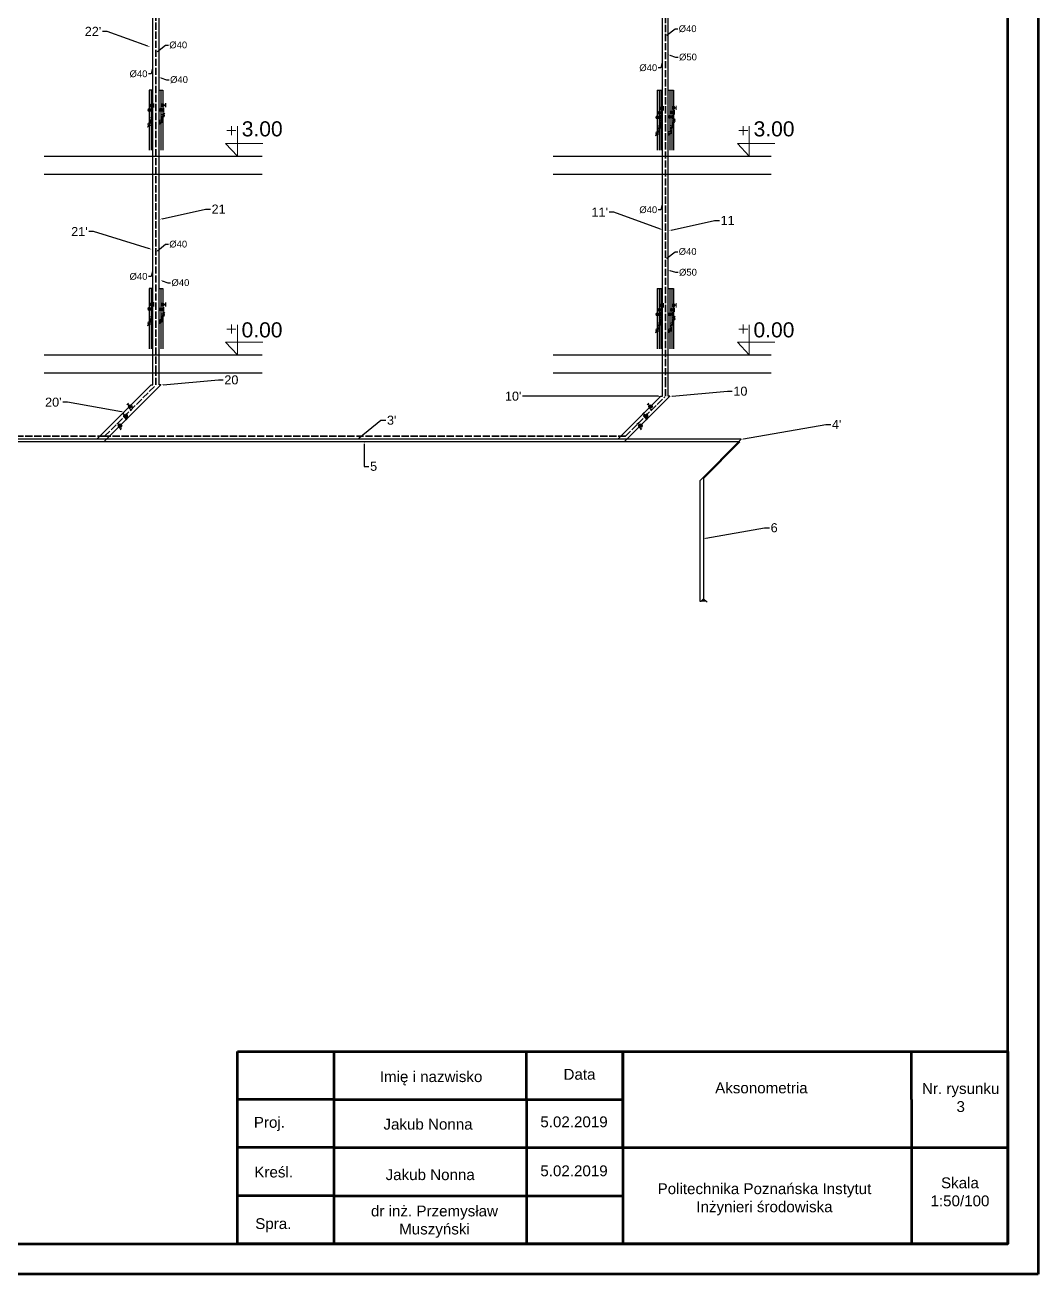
# Model space of a CAD drawing. Header units: millimetres. Extents: x 135 to 13042, y 991 to 8969.
# Drawn here: x 2302 to 3985, y 4769 to 6844 of the extents above; entities that cross this region are included whole.
import ezdxf
from ezdxf import colors
from ezdxf.entities.mleader import LeaderData, LeaderLine
from ezdxf.math import Vec2, Vec3

# ---------------------------------------------------------------- set-up
doc = ezdxf.new("R2010")
doc.units = ezdxf.units.MM
doc.linetypes.add('ACAD_ISO02W100', pattern=[15, 12, -3])
for name, color, linetype in [('baterie', 50, 'Continuous'), ('cyrkulacja średnice', 100, 'Continuous'), ('woda ciepła numery działek', 10, 'Continuous'), ('woda ciepła zawory', 10, 'Continuous'), ('woda ciepła średnice', 10, 'Continuous'), ('woda zimna numery działek', 140, 'Continuous'), ('woda zimna zawory', 140, 'Continuous'), ('woda zimna średnice', 140, 'Continuous')]:
    doc.layers.add(name, color=color, linetype=linetype)
for name, color, linetype, lineweight in [('cyrkulacja', 100, 'ACAD_ISO02W100', 18), ('woda ciepła', 10, 'Continuous', 18), ('woda zimna', 140, 'Continuous', 18)]:
    doc.layers.add(name, color=color, linetype=linetype, lineweight=lineweight)
doc.styles.add('numery działek', font='arial.ttf', dxfattribs={"height": 15})
doc.styles.get("Standard").update_dxf_attribs({"font": 'arial.ttf'})

# ---------------------------------------------------------------- blocks, each defined once
blk = doc.blocks.new('stropy linia odniesienia')
at = {"lineweight": 18}
for p, q in [((-17.4, 42.7), (-9.9, 42.7)), ((-9.9, 35.2), (-9.9, 50.2)), ((-9.9, 42.7), (-2.4, 42.7)), ((0, 21), (0, 50)), ((0, 21), (-19.7, 21)), ((-19.7, 21), (0, 0)), ((0, 0), (0, 21)), ((0, 21), (42.3, 21))]:
    blk.add_line(p, q, dxfattribs=at)
blk = doc.blocks.new('zawory woda zimna')
at = {"layer": 'woda zimna zawory', "lineweight": 18}
h = blk.add_hatch(color=256, dxfattribs=at)
h.dxf.hatch_style = 1
edge = h.paths.add_edge_path()
edge.add_arc((0, 0), 2.62, 0, 360)
h = blk.add_hatch(color=256, dxfattribs=at)
h.dxf.hatch_style = 1
edge = h.paths.add_edge_path()
edge.add_arc((-6, -15), 2.62, 0, 360)
h = blk.add_hatch(color=256, dxfattribs=at)
h.dxf.hatch_style = 1
edge = h.paths.add_edge_path()
edge.add_arc((-3, -7.5), 2.62, 0, 360)
for p, q in [((2.6, 0), (4.4, 0)), ((4.4, 3.5), (4.4, -3.5)), ((-3.4, -15), (-1.6, -15)), ((-1.6, -11.5), (-1.6, -18.5)), ((-0.4, -7.5), (1.4, -7.5)), ((1.4, -4), (1.4, -11)), ((-5.1, -33.6), (-5.7, -35.7)), ((-1.2, -25.5), (-2.7, -27)), ((-7.2, -44.3), (-8.7, -45.8))]:
    blk.add_line(p, q, dxfattribs=at)
for points in [[(2.7, -18.1), (0, -22.5), (-2.7, -27), (-2.1, -24.9)], [(-3.3, -36.8), (-6, -41.3), (-8.7, -45.8), (-8.1, -43.7)], [(-0.3, -26.8), (-3, -31.3), (-5.7, -35.7), (-4.2, -34.2)]]:
    blk.add_lwpolyline(points, dxfattribs=at)
for centre in [(0, 0), (-6, -15), (-3, -7.5)]:
    blk.add_circle(centre, 2.62, dxfattribs=at)
at = {"layer": 'woda zimna zawory', "linetype": 'Continuous', "lineweight": 18}
for centre in [(0, -22.5), (-6, -41.3), (-3, -31.3)]:
    blk.add_circle(centre, 2.62, dxfattribs=at)
blk = doc.blocks.new('woda ciepła zwory')
at = {"layer": 'woda ciepła zawory', "lineweight": 18}
h = blk.add_hatch(color=256, dxfattribs=at)
h.dxf.hatch_style = 1
edge = h.paths.add_edge_path()
edge.add_arc((0, 0), 2.62, 0, 360)
h = blk.add_hatch(color=256, dxfattribs=at)
h.dxf.hatch_style = 1
edge = h.paths.add_edge_path()
edge.add_arc((-6, -15), 2.62, 0, 360)
h = blk.add_hatch(color=256, dxfattribs=at)
h.dxf.hatch_style = 1
edge = h.paths.add_edge_path()
edge.add_arc((-3, -7.5), 2.62, 0, 360)
for p, q in [((2.6, 0), (4.4, 0)), ((4.4, 3.5), (4.4, -3.5)), ((-3.4, -15), (-1.6, -15)), ((-1.6, -11.5), (-1.6, -18.5)), ((-0.4, -7.5), (1.4, -7.5)), ((2.7, -18.1), (0, -22.5)), ((1.4, -4), (1.4, -11)), ((-6, -41.3), (-8.7, -45.8)), ((-3.3, -36.8), (-6, -41.3)), ((-3, -31.3), (-5.7, -35.7)), ((-5.1, -33.6), (-5.7, -35.7)), ((-4.2, -34.2), (-5.7, -35.7)), ((-0.3, -26.8), (-3, -31.3)), ((0, -22.5), (-2.7, -27)), ((-2.1, -24.9), (-2.7, -27)), ((-1.2, -25.5), (-2.7, -27)), ((-8.1, -43.7), (-8.7, -45.8)), ((-7.2, -44.3), (-8.7, -45.8))]:
    blk.add_line(p, q, dxfattribs=at)
for centre in [(0, 0), (-6, -15), (-3, -7.5)]:
    blk.add_circle(centre, 2.62, dxfattribs=at)
at = {"layer": 'woda ciepła zawory', "linetype": 'Continuous', "lineweight": 18}
for centre in [(0, -22.5), (-6, -41.3), (-3, -31.3)]:
    blk.add_circle(centre, 2.62, dxfattribs=at)
blk = doc.blocks.new('pion2zawory')
at = {"layer": 'woda zimna', "lineweight": 25}
h = blk.add_hatch(color=256, dxfattribs=at)
h.dxf.hatch_style = 1
edge = h.paths.add_edge_path()
edge.add_arc((0, 0), 2.62, 0, 360)
h = blk.add_hatch(color=256, dxfattribs=at)
h.dxf.hatch_style = 1
edge = h.paths.add_edge_path()
edge.add_arc((-3, -7.9), 2.62, 0, 360)
for p, q in [((2.6, 0), (4.4, 0)), ((4.4, 3.5), (4.4, -3.5)), ((0, -17.4), (-2.7, -21.8)), ((-2.1, -19.8), (-2.7, -21.8)), ((-1.2, -20.3), (-2.7, -21.8)), ((-0.4, -7.9), (1.4, -7.9)), ((2.7, -12.9), (0, -17.4)), ((1.4, -4.4), (1.4, -11.4)), ((-3, -27.1), (-5.7, -31.6)), ((-5.1, -29.5), (-5.7, -31.6)), ((-4.2, -30.1), (-5.7, -31.6)), ((-0.3, -22.6), (-3, -27.1))]:
    blk.add_line(p, q, dxfattribs=at)
for centre in [(0, 0), (-3, -7.9)]:
    blk.add_circle(centre, 2.62, dxfattribs=at)
at = {"layer": 'woda zimna', "linetype": 'Continuous', "lineweight": 25}
for centre in [(0, -17.4), (-3, -27.1)]:
    blk.add_circle(centre, 2.62, dxfattribs=at)

msp = doc.modelspace()

# ---------------------------------------------------------------- hatches: boundary and pattern name
at = {"layer": 'baterie', "lineweight": 35}
h = msp.add_hatch(color=256, dxfattribs=at)
h.dxf.hatch_style = 1
h.paths.add_polyline_path([(3429.5, 5890.6), (3425.6, 5886.7), (3433.3, 5887.4)])
at = {"layer": 'cyrkulacja', "lineweight": 35}
h = msp.add_hatch(color=256, dxfattribs=at)
h.dxf.hatch_style = 1
edge = h.paths.add_edge_path()
edge.add_arc((2469.3, 6194.6), 3, 0, 360)
h = msp.add_hatch(color=256, dxfattribs=at)
h.dxf.hatch_style = 1
edge = h.paths.add_edge_path()
edge.add_arc((3333.7, 6194.6), 3, 0, 360)
at = {"layer": 'woda ciepła', "lineweight": 25}
h = msp.add_hatch(color=256, dxfattribs=at)
h.dxf.hatch_style = 1
edge = h.paths.add_edge_path()
edge.add_arc((2477.3, 6210.1), 3, 0, 360)
h = msp.add_hatch(color=256, dxfattribs=at)
h.dxf.hatch_style = 1
edge = h.paths.add_edge_path()
edge.add_arc((3341.7, 6210.1), 3, 0, 360)
at = {"layer": 'woda ciepła zawory', "lineweight": 18}
h = msp.add_hatch(color=256, dxfattribs=at)
h.dxf.hatch_style = 1
edge = h.paths.add_edge_path()
edge.add_arc((2508.9, 6702.7), 2.62, 0, 360)
h = msp.add_hatch(color=256, dxfattribs=at)
h.dxf.hatch_style = 1
edge = h.paths.add_edge_path()
edge.add_arc((2511.9, 6710.2), 2.62, 0, 360)
h = msp.add_hatch(color=256, dxfattribs=at)
h.dxf.hatch_style = 1
edge = h.paths.add_edge_path()
edge.add_arc((2508.9, 6372.3), 2.62, 0, 360)
h = msp.add_hatch(color=256, dxfattribs=at)
h.dxf.hatch_style = 1
edge = h.paths.add_edge_path()
edge.add_arc((2511.9, 6379.8), 2.62, 0, 360)
at = {"layer": 'woda zimna', "lineweight": 25}
h = msp.add_hatch(color=256, dxfattribs=at)
h.dxf.hatch_style = 1
edge = h.paths.add_edge_path()
edge.add_arc((2460.3, 6178.1), 3, 0, 360)
h = msp.add_hatch(color=256, dxfattribs=at)
h.dxf.hatch_style = 1
edge = h.paths.add_edge_path()
edge.add_arc((3324.8, 6178.1), 3, 0, 360)

# ---------------------------------------------------------------- linework, layer by layer
at = {"linetype": 'ByBlock', "lineweight": 70}
for p, q in [((3985.4, 8968.6), (3985.4, 4768.6)), ((3935.4, 4818.6), (3935.4, 8918.6)), ((3135.4, 5058.6), (3135.4, 5138.6)), ((3295.4, 4978.6), (3295.4, 5138.6)), ((3295.4, 5138.6), (3295.4, 4818.6)), ((2815.4, 5058.6), (3135.4, 5058.6)), ((2815.4, 5058.6), (2815.4, 4978.6)), ((3135.4, 5058.6), (3295.4, 5058.6)), ((3135.4, 5058.6), (3135.4, 4818.6)), ((3775.4, 5058.6), (3775.4, 4818.6)), ((2815.4, 4978.6), (2655.4, 4978.6)), ((2815.4, 4978.6), (2815.4, 4898.6)), ((2815.4, 4978.6), (3935.4, 4978.6)), ((2815.4, 4898.6), (2655.4, 4898.6)), ((2815.4, 4898.6), (2815.4, 4818.6)), ((2815.4, 4898.6), (3295.4, 4898.6)), ((885.4, 4818.6), (3935.4, 4818.6)), ((3985.4, 4768.6), (785.4, 4768.6))]:
    msp.add_line(p, q, dxfattribs=at)
for p, q in [((2334.3, 6626), (2696.5, 6626)), ((3180, 6626), (3542.2, 6626)), ((2334.3, 6596), (2696.5, 6596)), ((3180, 6596), (3542.2, 6596)), ((2334.3, 6296), (2696.5, 6296)), ((3180, 6296), (3542.2, 6296)), ((2334.3, 6266), (2696.5, 6266)), ((3180, 6266), (3542.2, 6266))]:
    msp.add_line(p, q)
for points in [[(2655.4, 5138.6), (3935.4, 5138.6), (3935.4, 4818.6), (2655.4, 4818.6)], [(2655.4, 5138.6), (2815.4, 5138.6), (2815.4, 5058.6), (2655.4, 5058.6)]]:
    msp.add_lwpolyline(points, close=True, dxfattribs=at)
msp.add_lwpolyline([(3775.4, 5058.6), (3775.4, 5138.6), (3935.4, 5138.6), (3935.4, 5058.6)], dxfattribs=at)
at = {"layer": 'baterie', "lineweight": 35}
for p, q in [((3429.5, 5890.6), (3425.6, 5886.7)), ((3425.6, 5886.7), (3433.3, 5887.4)), ((3429.5, 5890.6), (3435.9, 5885.2))]:
    msp.add_line(p, q, dxfattribs=at)
at = {"layer": 'cyrkulacja', "lineweight": 35}
for p, q in [((2520, 6266), (2520, 8386)), ((3366.3, 6247.1), (3366.3, 8386)), ((2520, 6246), (2520, 6266)), ((3366.3, 6227.1), (3366.3, 6247.1)), ((2434.7, 6160.7), (2519.1, 6245.1)), ((3299.9, 6160.7), (3365.4, 6226.2)), ((2463.6, 6197.4), (2466.4, 6200.2)), ((2467.1, 6196.7), (2465, 6198.8)), ((2467.1, 6192.4), (2471.4, 6188.2)), ((2471.7, 6190), (2469.6, 6187.8)), ((3328.1, 6197.4), (3330.9, 6200.2)), ((3331.6, 6196.7), (3329.5, 6198.8)), ((3331.6, 6192.4), (3335.9, 6188.2)), ((3336.2, 6190), (3334.1, 6187.8)), ((2434.7, 6160.7), (1601.8, 6160.7)), ((3299.9, 6160.7), (2434.7, 6160.7))]:
    msp.add_line(p, q, dxfattribs=at)
for centre in [(2469.3, 6194.6), (3333.7, 6194.6)]:
    msp.add_circle(centre, 3, dxfattribs=at)
at = {"layer": 'woda ciepła', "lineweight": 25}
for p, q in [((2514.9, 6266), (2514.9, 8386)), ((3361.8, 6247.1), (3361.8, 8386)), ((2514.9, 6736), (2508.9, 6736)), ((2508.9, 6736), (2508.9, 6636)), ((2511.9, 6736), (2511.9, 6636)), ((3352.8, 6736), (3361.8, 6736)), ((3352.8, 6736), (3352.8, 6636)), ((3355.8, 6736), (3355.8, 6636)), ((3358.8, 6736), (3358.8, 6636)), ((2514.9, 6406), (2508.9, 6406)), ((2508.9, 6406), (2508.9, 6306)), ((2511.9, 6406), (2511.9, 6306)), ((3352.8, 6406), (3361.8, 6406)), ((3352.8, 6406), (3352.8, 6306)), ((3355.8, 6406), (3355.8, 6306)), ((3358.8, 6406), (3358.8, 6306)), ((2514.9, 6246), (2514.9, 6266)), ((3361.8, 6227.1), (3361.8, 6247.1)), ((2421.5, 6155.6), (2511.9, 6246)), ((2511.9, 6246), (2514.9, 6246)), ((3287.2, 6155.6), (3358.8, 6227.1)), ((3358.8, 6227.1), (3361.8, 6227.1)), ((2471.6, 6212.9), (2474.4, 6215.7)), ((2475.1, 6212.2), (2473, 6214.3)), ((2475.1, 6208), (2479.4, 6203.7)), ((3336.1, 6212.9), (3338.9, 6215.7)), ((3339.6, 6212.2), (3337.5, 6214.3)), ((3339.6, 6208), (3343.9, 6203.7)), ((2479.7, 6205.5), (2477.6, 6203.3)), ((3344.2, 6205.5), (3342.1, 6203.3)), ((2421.5, 6155.6), (1589.2, 6155.6)), ((3287.2, 6155.6), (2421.5, 6155.6)), ((3492.4, 6155.6), (3287.2, 6155.6)), ((3423.6, 6086.7), (3492.4, 6155.6)), ((3423.6, 6086.7), (3423.6, 5886.7)), ((3423.6, 5886.7), (3425.6, 5886.7))]:
    msp.add_line(p, q, dxfattribs=at)
for centre in [(2477.3, 6210.1), (3341.7, 6210.1)]:
    msp.add_circle(centre, 3, dxfattribs=at)
at = {"layer": 'woda ciepła zawory', "lineweight": 18}
for p, q in [((2513.2, 6706.2), (2513.2, 6699.2)), ((2514.5, 6710.2), (2516.2, 6710.2)), ((2516.2, 6713.7), (2516.2, 6706.7)), ((2511.6, 6683.5), (2508.9, 6679)), ((2511.9, 6687.7), (2509.1, 6683.2)), ((2509.8, 6685.3), (2509.1, 6683.2)), ((2510.7, 6684.7), (2509.1, 6683.2)), ((2511.5, 6702.7), (2513.2, 6702.7)), ((2514.6, 6692.2), (2511.9, 6687.7)), ((2508.9, 6679), (2506.1, 6674.5)), ((2506.8, 6676.6), (2506.1, 6674.5)), ((2507.7, 6676), (2506.1, 6674.5)), ((2511.5, 6372.3), (2513.2, 6372.3)), ((2513.2, 6375.8), (2513.2, 6368.8)), ((2514.5, 6379.8), (2516.2, 6379.8)), ((2516.2, 6383.3), (2516.2, 6376.3)), ((2511.6, 6353), (2508.9, 6348.6)), ((2511.9, 6357.3), (2509.1, 6352.8)), ((2509.8, 6354.9), (2509.1, 6352.8)), ((2510.7, 6354.3), (2509.1, 6352.8)), ((2514.6, 6361.8), (2511.9, 6357.3)), ((2508.9, 6348.6), (2506.1, 6344.1)), ((2506.8, 6346.2), (2506.1, 6344.1)), ((2507.7, 6345.6), (2506.1, 6344.1))]:
    msp.add_line(p, q, dxfattribs=at)
for centre in [(2508.9, 6702.7), (2511.9, 6710.2), (2508.9, 6372.3), (2511.9, 6379.8)]:
    msp.add_circle(centre, 2.62, dxfattribs=at)
at = {"layer": 'woda ciepła zawory', "linetype": 'Continuous', "lineweight": 18}
for centre in [(2511.9, 6687.7), (2508.9, 6679), (2508.9, 6348.6), (2511.9, 6357.3)]:
    msp.add_circle(centre, 2.62, dxfattribs=at)
at = {"layer": 'woda zimna', "lineweight": 25}
for p, q in [((2525.2, 6266), (2525.2, 8386)), ((3370.8, 6247.1), (3370.8, 8386)), ((2525.2, 6626), (2525.2, 6736)), ((2525.2, 6736), (2531.2, 6736)), ((2528.2, 6736), (2528.2, 6636)), ((2531.2, 6736), (2531.2, 6636)), ((3370.8, 6626), (3370.8, 6736)), ((3370.8, 6736), (3379.8, 6736)), ((3373.8, 6736), (3373.8, 6636)), ((3376.8, 6736), (3376.8, 6636)), ((3379.8, 6736), (3379.8, 6636)), ((2525.2, 6296), (2525.2, 6406)), ((2525.2, 6406), (2531.2, 6406)), ((2528.2, 6406), (2528.2, 6306)), ((2531.2, 6406), (2531.2, 6306)), ((3370.8, 6296), (3370.8, 6406)), ((3370.8, 6406), (3379.8, 6406)), ((3373.8, 6406), (3373.8, 6306)), ((3376.8, 6406), (3376.8, 6306)), ((3379.8, 6406), (3379.8, 6306)), ((2525.2, 6246), (2525.2, 6266)), ((3370.8, 6227.1), (3370.8, 6247.1)), ((2433.5, 6151.3), (2528.2, 6246)), ((2528.2, 6246), (2525.2, 6246)), ((3298, 6151.3), (3373.8, 6227.1)), ((3373.8, 6227.1), (3370.8, 6227.1)), ((2454.7, 6180.9), (2457.5, 6183.7)), ((2458.2, 6180.2), (2456.1, 6182.3)), ((2458.2, 6176), (2462.4, 6171.7)), ((2462.8, 6173.5), (2460.7, 6171.3)), ((3319.1, 6180.9), (3322, 6183.7)), ((3322.7, 6180.2), (3320.5, 6182.3)), ((3322.7, 6176), (3326.9, 6171.7)), ((3327.3, 6173.5), (3325.2, 6171.3)), ((2433.5, 6151.3), (1600, 6151.3)), ((3298, 6151.3), (2433.5, 6151.3)), ((3490.2, 6151.3), (3298, 6151.3)), ((3429.5, 6090.6), (3490.2, 6151.3)), ((3429.5, 6090.6), (3429.5, 5890.6))]:
    msp.add_line(p, q, dxfattribs=at)
for centre in [(2460.3, 6178.1), (3324.8, 6178.1)]:
    msp.add_circle(centre, 3, dxfattribs=at)

# ---------------------------------------------------------------- block references
at = {"lineweight": 35}
for p in [(2655.2, 6626), (3505.7, 6626), (2655.2, 6296), (3505.7, 6296)]:
    msp.add_blockref('stropy linia odniesienia', p, dxfattribs=at)
at = {"layer": 'woda ciepła zawory', "color": 2, "linetype": 'ByBlock', "lineweight": 35}
for p in [(2531.2, 6710.9), (2531.2, 6379.6)]:
    msp.add_blockref('pion2zawory', p, dxfattribs=at)
at = {"layer": 'woda ciepła zawory', "linetype": 'ByBlock', "lineweight": 35}
for name, p in [('woda ciepła zwory', (3358.8, 6705.6)), ('zawory woda zimna', (3379.8, 6706.5)), ('woda ciepła zwory', (3358.8, 6378.3)), ('zawory woda zimna', (3379.8, 6378.3))]:
    msp.add_blockref(name, p, dxfattribs=at)

# ---------------------------------------------------------------- texts
at = {"lineweight": 35, "char_height": 25, "attachment_point": 1}
for s, width, insert in [('3.00', 57.838, (2662.5, 6684)), ('3.00', 57.838, (3512.9, 6684)), ('0.00', 69.675, (2662.2, 6350)), ('0.00', 69.675, (3512.7, 6350))]:
    msp.add_mtext_dynamic_manual_height_columns(s, width=width, gutter_width=125, heights=[0], dxfattribs=dict(at, insert=insert))
at = {"lineweight": 35, "char_height": 18, "attachment_point": 1, "style": 'numery działek'}
for s, width, gutter_width, heights, insert in [('Imię i nazwisko ', 175.145, 75, [0], (2891.8, 5105.6)), ('Data', 48.708, 75, [0], (3197.1, 5109.5)), ('\\pxqc;Aksonometria', 370.145, 75, [0], (3340.8, 5086.9)), ('\\pxqc;Nr. rysunku\\P3', 252.981, 16.2, [67.8], (3730.5, 5085.9)), ('Proj.', 48.708, 75, [0], (2682.6, 5029.7)), ('Jakub Nonna', 153.185, 75, [0], (2897.9, 5026.6)), ('5.02.2019', 48.708, 75, [0], (3158.6, 5030.5)), ('Kreśl.', 48.708, 75, [0], (2683.4, 4947.1)), ('Jakub Nonna', 149.411, 75, [0], (2901.5, 4942.7)), ('5.02.2019', 48.708, 75, [0], (3158.6, 4949.1)), ('\\pxqc;Politechnika Poznańska Instytut Inżynieri środowiska', 362.467, 75, [0], (3349.7, 4919.4)), ('\\pxqc;Skala\\P1:50/100', 48.708, 75, [0], (3831.4, 4929.2)), ('\\pxqc;dr inż. Przemysław \\PMuszyński', 395.175, 75, [56], (2785.1, 4882.4)), ('Spra.', 48.708, 75, [0], (2684.9, 4861.4))]:
    msp.add_mtext_dynamic_manual_height_columns(s, width=width, gutter_width=gutter_width, heights=heights, dxfattribs=dict(at, insert=insert))

# ---------------------------------------------------------------- leaders
at = {"layer": 'cyrkulacja średnice', "linetype": 'ByBlock', "lineweight": 35}
ml = msp.add_multileader_mtext('Standard', dxfattribs=at)
ml.set_content('%%C40', color=256)
ml.set_leader_properties()
ml.build(insert=Vec2(0, 0))
ml.multileader.update_dxf_attribs({"arrow_head_size": 3})
ctx = ml.context
ctx.base_point, ctx.char_height, ctx.arrow_head_size, ctx.landing_gap_size, ctx.plane_origin = Vec3(3386.9, 6837.6), 11.25, 3, 1.5, Vec3(3355.7, 6823.2)
notes = []
notes.append((ctx, [(0, (1, 1, 0), (3382.3, 6837.6), (1, 0), 4.59, [(0, [(3366.3, 6825.1)], 0, [])])]))
ctx.mtext.insert, ctx.mtext.flow_direction = Vec3(3388.4, 6843.5), 5
ml = msp.add_multileader_mtext('Standard', dxfattribs=at)
ml.set_content('%%C40', color=256)
ml.set_leader_properties()
ml.build(insert=Vec2(0, 0))
ml.multileader.update_dxf_attribs({"arrow_head_size": 3})
ctx = ml.context
ctx.base_point, ctx.char_height, ctx.arrow_head_size, ctx.landing_gap_size, ctx.plane_origin = Vec3(2540.6, 6810.8), 11.25, 3, 1.5, Vec3(2509.4, 6796.4)
notes.append((ctx, [(0, (1, 1, 0), (2536, 6810.8), (1, 0), 4.59, [(0, [(2520, 6798.2)], 0, [])])]))
ctx.mtext.insert, ctx.mtext.flow_direction = Vec3(2542.1, 6816.6), 5
ml = msp.add_multileader_mtext('Standard', dxfattribs=at)
ml.set_content('%%C40', color=256)
ml.set_leader_properties()
ml.build(insert=Vec2(0, 0))
ml.multileader.update_dxf_attribs({"arrow_head_size": 3})
ctx = ml.context
ctx.base_point, ctx.char_height, ctx.arrow_head_size, ctx.landing_gap_size, ctx.plane_origin = Vec3(2540.6, 6479.7), 11.25, 3, 1.5, Vec3(2509.4, 6465.3)
notes.append((ctx, [(0, (1, 1, 0), (2536, 6479.7), (1, 0), 4.59, [(0, [(2520, 6467.2)], 0, [])])]))
ctx.mtext.insert, ctx.mtext.flow_direction = Vec3(2542.1, 6485.6), 5
ml = msp.add_multileader_mtext('Standard', dxfattribs=at)
ml.set_content('%%C40', color=256)
ml.set_leader_properties()
ml.build(insert=Vec2(0, 0))
ml.multileader.update_dxf_attribs({"arrow_head_size": 3})
ctx = ml.context
ctx.base_point, ctx.char_height, ctx.arrow_head_size, ctx.landing_gap_size, ctx.plane_origin = Vec3(3386.9, 6467.4), 11.25, 3, 1.5, Vec3(3355.7, 6453)
notes.append((ctx, [(0, (1, 1, 0), (3382.3, 6467.4), (1, 0), 4.59, [(0, [(3366.3, 6454.9)], 0, [])])]))
ctx.mtext.insert, ctx.mtext.flow_direction = Vec3(3388.4, 6473.3), 5
at = {"layer": 'woda ciepła numery działek', "lineweight": 35}
ml = msp.add_multileader_mtext('Standard', dxfattribs=at)
ml.set_content("22'", color=256)
ml.set_leader_properties()
ml.build(insert=Vec2(0, 0))
ctx = ml.context
ctx.base_point, ctx.char_height, ctx.plane_origin = Vec3(2401.3, 6833.5), 15, Vec3(2510.4, 6807.5)
ctx.text_align_type = 2
notes.append((ctx, [(0, (1, 1, 0), (2439, 6833.5), (-1, 0), 8, [(0, [(2510.4, 6807.5)], 0, [])])]))
ctx.mtext.insert, ctx.mtext.alignment, ctx.mtext.flow_direction = Vec3(2429, 6841), 3, 5
ml = msp.add_multileader_mtext('Standard', dxfattribs=at)
ml.set_content("11'", color=256)
ml.set_leader_properties()
ml.build(insert=Vec2(0, 0))
ctx = ml.context
ctx.base_point, ctx.char_height, ctx.plane_origin = Vec3(3244.9, 6533.1), 15, Vec3(3361.8, 6503.6)
ctx.text_align_type = 2
notes.append((ctx, [(0, (1, 1, 0), (3280.9, 6533.1), (-1, 0), 8, [(0, [(3361.8, 6503.6)], 0, [])])]))
ctx.mtext.insert, ctx.mtext.alignment, ctx.mtext.flow_direction = Vec3(3270.9, 6540.6), 3, 5
ml = msp.add_multileader_mtext('Standard', dxfattribs=at)
ml.set_content("21'", color=256)
ml.set_leader_properties()
ml.build(insert=Vec2(0, 0))
ctx = ml.context
ctx.base_point, ctx.char_height, ctx.plane_origin = Vec3(2378.7, 6500.8), 15, Vec3(2512.9, 6471.2)
ctx.text_align_type = 2
notes.append((ctx, [(0, (1, 1, 0), (2416.4, 6500.8), (-1, 0), 8, [(0, [(2512.9, 6471.2)], 0, [])])]))
ctx.mtext.insert, ctx.mtext.alignment, ctx.mtext.flow_direction = Vec3(2406.4, 6508.3), 3, 5
ml = msp.add_multileader_mtext('Standard', dxfattribs=at)
ml.set_content("10'", color=256)
ml.set_leader_properties()
ml.build(insert=Vec2(0, 0))
ctx = ml.context
ctx.base_point, ctx.char_height, ctx.plane_origin = Vec3(3101.1, 6227.1), 15, Vec3(3358.8, 6227.1)
ctx.text_align_type = 2
notes.append((ctx, [(0, (1, 1, 0), (3137.1, 6227.1), (-1, 0), 8, [(0, [(3358.8, 6227.1)], 0, [])])]))
ctx.mtext.insert, ctx.mtext.alignment, ctx.mtext.flow_direction = Vec3(3127.1, 6234.8), 3, 5
ml = msp.add_multileader_mtext('Standard', dxfattribs=at)
ml.set_content("20'", color=256)
ml.set_leader_properties()
ml.build(insert=Vec2(0, 0))
ctx = ml.context
ctx.base_point, ctx.char_height, ctx.plane_origin = Vec3(2335.4, 6217.2), 15, Vec3(2466.7, 6200.8)
ctx.text_align_type = 2
notes.append((ctx, [(0, (1, 1, 0), (2373.1, 6217.2), (-1, 0), 8, [(0, [(2466.7, 6200.8)], 0, [])])]))
ctx.mtext.insert, ctx.mtext.alignment, ctx.mtext.flow_direction = Vec3(2363.1, 6224.9), 3, 5
ml = msp.add_multileader_mtext('Standard', dxfattribs=at)
ml.set_content("3'", color=256, style='numery działek')
ml.set_leader_properties()
ml.build(insert=Vec2(0, 0))
ctx = ml.context
ctx.base_point, ctx.char_height, ctx.plane_origin = Vec3(2901.8, 6187.3), 15, Vec3(2854.3, 6155.6)
notes.append((ctx, [(0, (1, 1, 0), (2893.8, 6187.3), (1, 0), 8, [(0, [(2854.3, 6155.6)], 0, [])])]))
ctx.mtext.insert, ctx.mtext.flow_direction = Vec3(2903.8, 6194.9), 5
ml = msp.add_multileader_mtext('Standard', dxfattribs=at)
ml.set_content("4'", color=256, style='numery działek')
ml.set_leader_properties()
ml.build(insert=Vec2(0, 0))
ctx = ml.context
ctx.base_point, ctx.char_height, ctx.plane_origin = Vec3(3641, 6180.3), 15, Vec3(3492.4, 6155.6)
notes.append((ctx, [(0, (1, 1, 0), (3633, 6180.3), (1, 0), 8, [(0, [(3492.4, 6155.6)], 0, [])])]))
ctx.mtext.insert, ctx.mtext.flow_direction = Vec3(3643, 6187.8), 5
at = {"layer": 'woda ciepła średnice', "linetype": 'ByBlock', "lineweight": 35}
ml = msp.add_multileader_mtext('Standard', dxfattribs=at)
ml.set_content('%%C40', color=256)
ml.set_leader_properties()
ml.build(insert=Vec2(0, 0))
ml.multileader.update_dxf_attribs({"arrow_head_size": 3})
ctx = ml.context
ctx.base_point, ctx.char_height, ctx.arrow_head_size, ctx.landing_gap_size, ctx.plane_origin = Vec3(2476, 6762.8), 11.25, 3, 1.5, Vec3(2514.9, 6773.9)
ctx.text_align_type = 2
notes.append((ctx, [(1, (1, 1, 0), (2511.9, 6762.8), (-1, 0), 4.59, [(0, [(2514.9, 6773.9)], 0, [])])]))
ctx.mtext.insert, ctx.mtext.alignment, ctx.mtext.flow_direction = Vec3(2505.8, 6768.6), 3, 5
ml = msp.add_multileader_mtext('Standard', dxfattribs=at)
ml.set_content('%%C40', color=256)
ml.set_leader_properties()
ml.build(insert=Vec2(0, 0))
ml.multileader.update_dxf_attribs({"arrow_head_size": 3})
ctx = ml.context
ctx.base_point, ctx.char_height, ctx.arrow_head_size, ctx.landing_gap_size, ctx.plane_origin = Vec3(3322.9, 6772.8), 11.25, 3, 1.5, Vec3(3361.8, 6783.9)
ctx.text_align_type = 2
notes.append((ctx, [(1, (1, 1, 0), (3358.8, 6772.8), (-1, 0), 4.59, [(0, [(3361.8, 6783.9)], 0, [])])]))
ctx.mtext.insert, ctx.mtext.alignment, ctx.mtext.flow_direction = Vec3(3352.7, 6778.7), 3, 5
ml = msp.add_multileader_mtext('Standard', dxfattribs=at)
ml.set_content('%%C40', color=256)
ml.set_leader_properties()
ml.build(insert=Vec2(0, 0))
ml.multileader.update_dxf_attribs({"arrow_head_size": 3})
ctx = ml.context
ctx.base_point, ctx.char_height, ctx.arrow_head_size, ctx.landing_gap_size, ctx.plane_origin = Vec3(3322.9, 6536.9), 11.25, 3, 1.5, Vec3(3361.8, 6548)
ctx.text_align_type = 2
notes.append((ctx, [(1, (1, 1, 0), (3358.8, 6536.9), (-1, 0), 4.59, [(0, [(3361.8, 6548)], 0, [])])]))
ctx.mtext.insert, ctx.mtext.alignment, ctx.mtext.flow_direction = Vec3(3352.7, 6542.7), 3, 5
ml = msp.add_multileader_mtext('Standard', dxfattribs=at)
ml.set_content('%%C40', color=256)
ml.set_leader_properties()
ml.build(insert=Vec2(0, 0))
ml.multileader.update_dxf_attribs({"arrow_head_size": 3})
ctx = ml.context
ctx.base_point, ctx.char_height, ctx.arrow_head_size, ctx.landing_gap_size, ctx.plane_origin = Vec3(2476, 6426.2), 11.25, 3, 1.5, Vec3(2514.9, 6437.3)
ctx.text_align_type = 2
notes.append((ctx, [(1, (1, 1, 0), (2511.9, 6426.2), (-1, 0), 4.59, [(0, [(2514.9, 6437.3)], 0, [])])]))
ctx.mtext.insert, ctx.mtext.alignment, ctx.mtext.flow_direction = Vec3(2505.8, 6432), 3, 5
at = {"layer": 'woda zimna numery działek', "lineweight": 35}
ml = msp.add_multileader_mtext('Standard', dxfattribs=at)
ml.set_content('21', color=256)
ml.set_leader_properties()
ml.build(insert=Vec2(0, 0))
ctx = ml.context
ctx.base_point, ctx.char_height, ctx.plane_origin = Vec3(2610.4, 6538.2), 15, Vec3(2526.6, 6521.3)
notes.append((ctx, [(0, (1, 1, 0), (2602.4, 6538.2), (1, 0), 8, [(0, [(2526.6, 6521.3)], 0, [])])]))
ctx.mtext.insert, ctx.mtext.flow_direction = Vec3(2612.4, 6545.7), 5
ml = msp.add_multileader_mtext('Standard', dxfattribs=at)
ml.set_content('11', color=256)
ml.set_leader_properties()
ml.build(insert=Vec2(0, 0))
ctx = ml.context
ctx.base_point, ctx.char_height, ctx.plane_origin = Vec3(3456, 6519.4), 15, Vec3(3372.3, 6502.5)
notes.append((ctx, [(0, (1, 1, 0), (3448, 6519.4), (1, 0), 8, [(0, [(3372.3, 6502.5)], 0, [])])]))
ctx.mtext.insert, ctx.mtext.flow_direction = Vec3(3458, 6526.9), 5
ml = msp.add_multileader_mtext('Standard', dxfattribs=at)
ml.set_content('20', color=256)
ml.set_leader_properties()
ml.build(insert=Vec2(0, 0))
ctx = ml.context
ctx.base_point, ctx.char_height, ctx.plane_origin = Vec3(2631.6, 6254.3), 15, Vec3(2528.2, 6246)
notes.append((ctx, [(0, (1, 1, 0), (2623.6, 6254.3), (1, 0), 8, [(0, [(2528.2, 6246)], 0, [])])]))
ctx.mtext.insert, ctx.mtext.flow_direction = Vec3(2633.6, 6261.9), 5
ml = msp.add_multileader_mtext('Standard', dxfattribs=at)
ml.set_content('10', color=256)
ml.set_leader_properties()
ml.build(insert=Vec2(0, 0))
ctx = ml.context
ctx.base_point, ctx.char_height, ctx.plane_origin = Vec3(3477.3, 6235.5), 15, Vec3(3373.8, 6227.1)
notes.append((ctx, [(0, (1, 1, 0), (3469.3, 6235.5), (1, 0), 8, [(0, [(3373.8, 6227.1)], 0, [])])]))
ctx.mtext.insert, ctx.mtext.flow_direction = Vec3(3479.3, 6243.1), 5
ml = msp.add_multileader_mtext('Standard', dxfattribs=at)
ml.set_content('5', color=256)
ml.set_leader_properties()
ml.build(insert=Vec2(0, 0))
ctx = ml.context
ctx.base_point, ctx.char_height, ctx.plane_origin = Vec3(2873.8, 6110.6), 15, Vec3(2865.8, 6151.3)
notes.append((ctx, [(0, (1, 1, 0), (2865.8, 6110.6), (1, 0), 8, [(0, [(2865.8, 6151.3)], 0, [])])]))
ctx.mtext.insert, ctx.mtext.flow_direction = Vec3(2875.8, 6118.3), 5
ml = msp.add_multileader_mtext('Standard', dxfattribs=at)
ml.set_content('6', color=256)
ml.set_leader_properties()
ml.build(insert=Vec2(0, 0))
ctx = ml.context
ctx.base_point, ctx.char_height, ctx.plane_origin = Vec3(3539.2, 6008.5), 15, Vec3(3429.5, 5990.6)
notes.append((ctx, [(0, (1, 1, 0), (3531.2, 6008.5), (1, 0), 8, [(0, [(3429.5, 5990.6)], 0, [])])]))
ctx.mtext.insert, ctx.mtext.flow_direction = Vec3(3541.2, 6016.2), 5
at = {"layer": 'woda zimna średnice', "linetype": 'ByBlock', "lineweight": 35}
ml = msp.add_multileader_mtext('Standard', dxfattribs=at)
ml.set_content('%%C50', color=256)
ml.set_leader_properties()
ml.build(insert=Vec2(0, 0))
ml.multileader.update_dxf_attribs({"arrow_head_size": 3})
ctx = ml.context
ctx.base_point, ctx.char_height, ctx.arrow_head_size, ctx.landing_gap_size, ctx.plane_origin = Vec3(3387.5, 6790.7), 11.25, 3, 1.5, Vec3(3370.8, 6794.8)
notes.append((ctx, [(0, (1, 1, 0), (3382.9, 6790.7), (1, 0), 4.59, [(0, [(3370.8, 6794.8)], 0, [])])]))
ctx.mtext.insert, ctx.mtext.width, ctx.mtext.flow_direction = Vec3(3389, 6796.5), 28.317, 5
ml = msp.add_multileader_mtext('Standard', dxfattribs=at)
ml.set_content('%%C40', color=256)
ml.set_leader_properties()
ml.build(insert=Vec2(0, 0))
ml.multileader.update_dxf_attribs({"arrow_head_size": 3})
ctx = ml.context
ctx.base_point, ctx.char_height, ctx.arrow_head_size, ctx.landing_gap_size, ctx.plane_origin = Vec3(2541.9, 6753.2), 11.25, 3, 1.5, Vec3(2525.2, 6757.4)
notes.append((ctx, [(0, (1, 1, 0), (2537.3, 6753.2), (1, 0), 4.59, [(0, [(2525.2, 6757.4)], 0, [])])]))
ctx.mtext.insert, ctx.mtext.flow_direction = Vec3(2543.4, 6759), 5
ml = msp.add_multileader_mtext('Standard', dxfattribs=at)
ml.set_content('%%C50', color=256)
ml.set_leader_properties()
ml.build(insert=Vec2(0, 0))
ml.multileader.update_dxf_attribs({"arrow_head_size": 3})
ctx = ml.context
ctx.base_point, ctx.char_height, ctx.arrow_head_size, ctx.landing_gap_size, ctx.plane_origin = Vec3(3387.5, 6433.1), 11.25, 3, 1.5, Vec3(3370.8, 6437.2)
notes.append((ctx, [(0, (1, 1, 0), (3382.9, 6433.1), (1, 0), 4.59, [(0, [(3370.8, 6437.2)], 0, [])])]))
ctx.mtext.insert, ctx.mtext.width, ctx.mtext.flow_direction = Vec3(3389, 6438.9), 28.317, 5
ml = msp.add_multileader_mtext('Standard', dxfattribs=at)
ml.set_content('%%C40', color=256)
ml.set_leader_properties()
ml.build(insert=Vec2(0, 0))
ml.multileader.update_dxf_attribs({"arrow_head_size": 3})
ctx = ml.context
ctx.base_point, ctx.char_height, ctx.arrow_head_size, ctx.landing_gap_size, ctx.plane_origin = Vec3(2544.2, 6415.7), 11.25, 3, 1.5, Vec3(2527.5, 6419.9)
notes.append((ctx, [(0, (1, 1, 0), (2539.6, 6415.7), (1, 0), 4.59, [(0, [(2527.5, 6419.9)], 0, [])])]))
ctx.mtext.insert, ctx.mtext.flow_direction = Vec3(2545.7, 6421.6), 5
for ctx, leaders in notes:
    for number, flags, end, landing, length, lines in leaders:
        leader = LeaderData()
        leader.index, (leader.has_last_leader_line, leader.has_dogleg_vector, leader.attachment_direction) = number, flags
        leader.last_leader_point, leader.dogleg_vector, leader.dogleg_length = Vec3(end), Vec3(landing), length
        for number, points, colour, breaks in lines:
            line = LeaderLine()
            line.index, line.vertices, line.color, line.breaks = number, Vec3.list(points), colors.encode_raw_color(colour), breaks
            leader.lines.append(line)
        ctx.leaders.append(leader)

doc.saveas('drawing.dxf')
